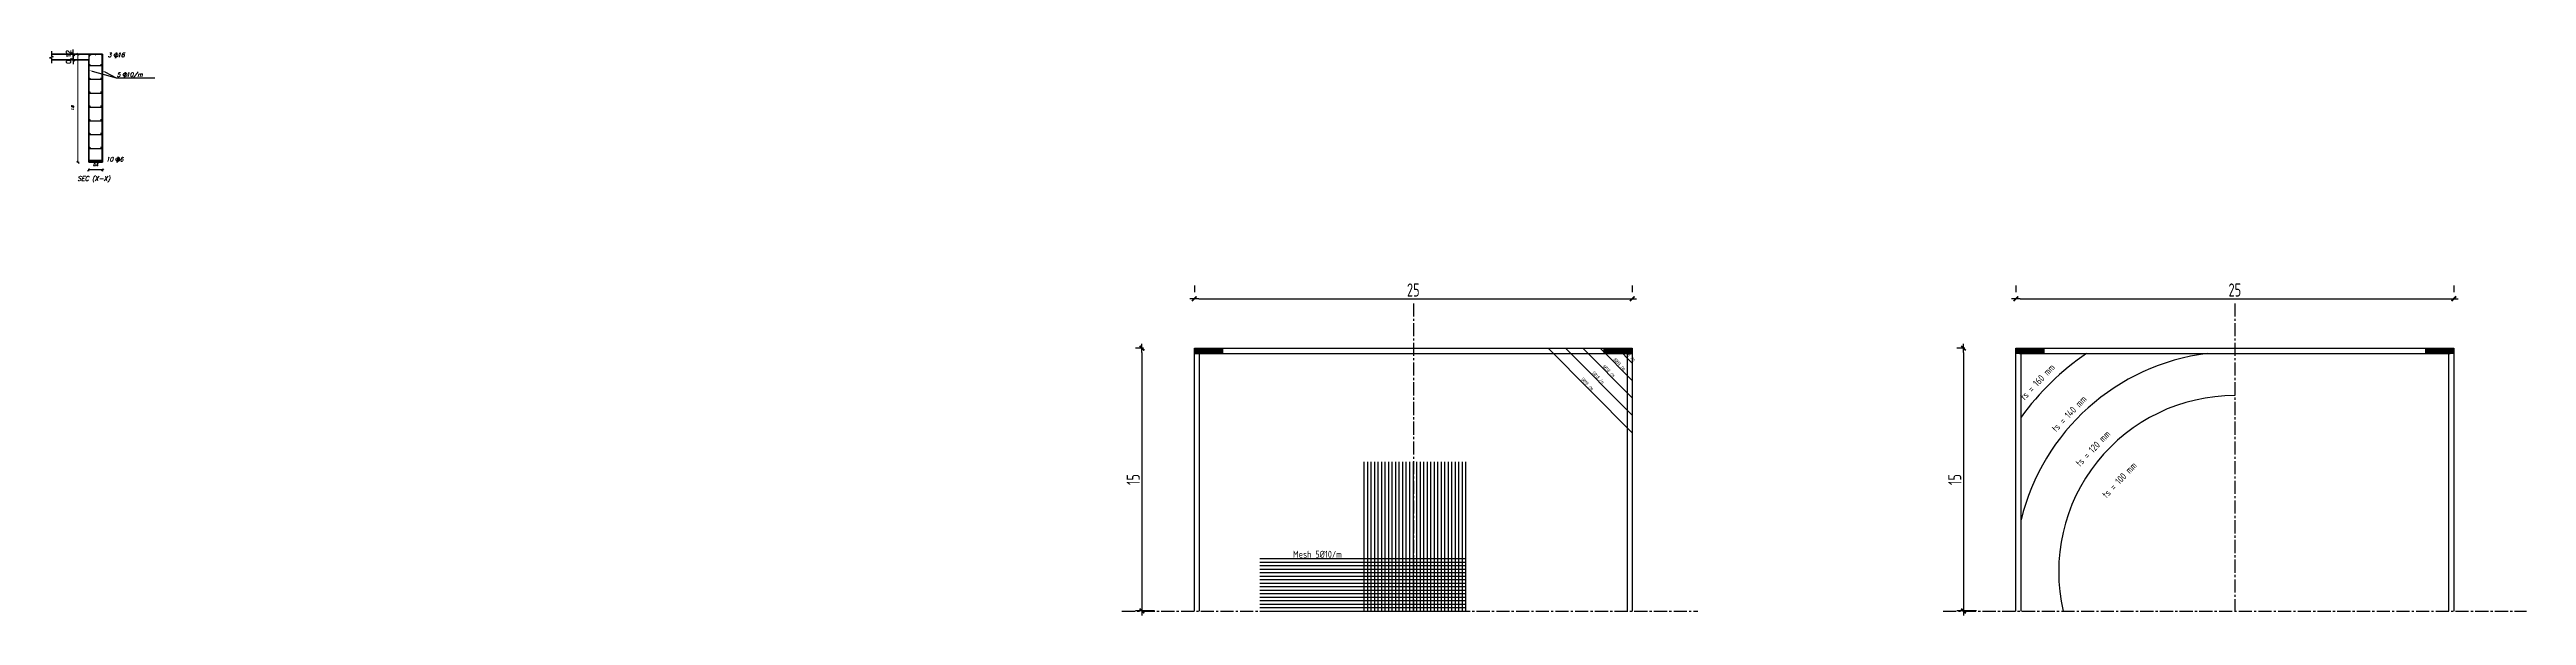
# Model space of a CAD drawing. Header units: metres. Extents: x 202848 to 204724, y 1924431 to 1925550.
# Drawn here: x 203997.9 to 204139.3, y 1924756.4 to 1924788.7 of the extents above; entities that cross this region are included whole.
import ezdxf
from ezdxf import colors
from ezdxf.entities.mleader import LeaderData, LeaderLine
from ezdxf.math import Vec2, Vec3

# ---------------------------------------------------------------- set-up
doc = ezdxf.new("R2010")
doc.units = ezdxf.units.M
doc.header["$MEASUREMENT"] = 0
doc.linetypes.add('CENTER2', pattern=[1.125, 0.75, -0.125, 0.125, -0.125])
for name, color, linetype, lineweight in [('AXES-C', 3, 'Continuous', 9), ('Axis', 1, 'CENTER2', 5), ('Dim', 8, 'Continuous', 15), ('rft', 5, 'Continuous', 40)]:
    doc.layers.add(name, color=color, linetype=linetype, lineweight=lineweight)
for name, color, linetype in [('COLUMN', 7, 'Continuous'), ('Columns', 2, 'Continuous'), ('conc', 80, 'Continuous'), ('SEC', 170, 'Continuous'), ('STIRR', 8, 'Continuous'), ('text2', 161, 'Continuous')]:
    doc.layers.add(name, color=color, linetype=linetype)
doc.styles.add('DM', font='romanc.shx')
doc.styles.add('ITALICC', font='ITALICC.SHX')
doc.styles.add('ITALICT', font='ITALICC.SHX')
doc.styles.get("Standard").update_dxf_attribs({"font": 'arial.ttf'})
doc.styles.add('YQ_DIM', font='SUPEROS.SHX', dxfattribs={"width": 0.8, "bigfont": 'HZDX.SHX'})
doc.dimstyles.new('yqm0_250', dxfattribs={"dimscale": 0.25, "dimtxt": 3, "dimasz": 1, "dimexe": 1.5, "dimexo": 3, "dimgap": 0.5, "dimtad": 1, "dimdec": 3, "dimdsep": 46, "dimtxsty": 'YQ_DIM', "dimblk": 'YQTICK', "dimcen": 0, "dimclrd": 256, "dimclre": 256, "dimclrt": 7, "dimadec": 1, "dimazin": 2, "dimtfac": 1, "dimtdec": 4, "dimtix": 1, "dimtmove": 2, "dimatfit": 2, "dimfxl": 1, "dimtolj": 1, "dimtzin": 0, "dimarcsym": 0})

# ---------------------------------------------------------------- blocks, each defined once
blk = doc.blocks.new('TK')
for p, q in [((1.4, 0), (-1.4, 0)), ((-0.7, -0.7), (0.7, 0.7)), ((0, 1.4), (0, -1.4))]:
    blk.add_line(p, q)
blk = doc.blocks.new('T1')
at = {"color": 3}
for p, q in [((-49, -49), (49, 49)), ((0, -49), (0, 49))]:
    blk.add_line(p, q, dxfattribs=at)
blk = doc.blocks.new('YQTICK')
blk.add_line((-1, 0), (1, 0))
at = {"const_width": 0.4}
blk.add_lwpolyline([(0.53, 0.53), (-0.53, -0.53)], dxfattribs=at)
blk = doc.blocks.new('*D770')
at = {"lineweight": -2, "transparency": 16777216}
for p, q in [((204063.26, 1924775.26), (204063.26, 1924774.89)), ((204088.26, 1924775.26), (204088.26, 1924774.89)), ((204063.51, 1924774.51), (204088.01, 1924774.51))]:
    blk.add_line(p, q, dxfattribs=at)
at = {"layer": 'Defpoints', "color": 0, "lineweight": -2, "transparency": 16777216}
for p in [(204063.26, 1924774.51), (204088.26, 1924774.51), (204088.26, 1924774.51)]:
    blk.add_point(p, dxfattribs=at)
at = {"lineweight": -2, "transparency": 16777216, "xscale": 0.25, "yscale": 0.25, "zscale": 0.25, "rotation": 180}
blk.add_blockref('YQTICK', (204063.26, 1924774.51), dxfattribs=at)
at = {"lineweight": -2, "transparency": 16777216, "xscale": 0.25, "yscale": 0.25, "zscale": 0.25}
blk.add_blockref('YQTICK', (204088.26, 1924774.51), dxfattribs=at)
at = {"color": 7, "lineweight": -2, "transparency": 16777216, "insert": (204075.76, 1924775.01), "char_height": 0.75, "attachment_point": 5, "style": 'YQ_DIM'}
blk.add_mtext('\\A1;25', dxfattribs=at)
blk = doc.blocks.new('*D771')
at = {"lineweight": -2, "transparency": 16777216}
for p, q in [((204060.35, 1924771.69), (204059.9, 1924771.69)), ((204060.27, 1924771.44), (204060.27, 1924756.94)), ((204060.99, 1924756.69), (204059.9, 1924756.69))]:
    blk.add_line(p, q, dxfattribs=at)
at = {"layer": 'Defpoints', "color": 0, "lineweight": -2, "transparency": 16777216}
for p in [(204061.1, 1924771.69), (204060.27, 1924756.69), (204061.74, 1924756.69)]:
    blk.add_point(p, dxfattribs=at)
at = {"lineweight": -2, "transparency": 16777216, "xscale": 0.25, "yscale": 0.25, "zscale": 0.25}
for p, rotation in [((204060.27, 1924771.69), 90), ((204060.27, 1924756.69), 270)]:
    blk.add_blockref('YQTICK', p, dxfattribs=dict(at, rotation=rotation))
at = {"color": 7, "lineweight": -2, "transparency": 16777216, "insert": (204059.77, 1924764.19), "char_height": 0.75, "attachment_point": 5, "rotation": 90, "style": 'YQ_DIM'}
blk.add_mtext('\\A1;15', dxfattribs=at)
blk = doc.blocks.new('*D772')
at = {"lineweight": -2, "transparency": 16777216}
for p, q in [((204110.16, 1924775.26), (204110.16, 1924774.89)), ((204135.16, 1924775.26), (204135.16, 1924774.89)), ((204110.41, 1924774.51), (204134.91, 1924774.51))]:
    blk.add_line(p, q, dxfattribs=at)
at = {"layer": 'Defpoints', "color": 0, "lineweight": -2, "transparency": 16777216}
for p in [(204110.16, 1924774.51), (204135.16, 1924774.51), (204135.16, 1924774.51)]:
    blk.add_point(p, dxfattribs=at)
at = {"lineweight": -2, "transparency": 16777216, "xscale": 0.25, "yscale": 0.25, "zscale": 0.25, "rotation": 180}
blk.add_blockref('YQTICK', (204110.16, 1924774.51), dxfattribs=at)
at = {"lineweight": -2, "transparency": 16777216, "xscale": 0.25, "yscale": 0.25, "zscale": 0.25}
blk.add_blockref('YQTICK', (204135.16, 1924774.51), dxfattribs=at)
at = {"color": 7, "lineweight": -2, "transparency": 16777216, "insert": (204122.66, 1924775.01), "char_height": 0.75, "attachment_point": 5, "style": 'YQ_DIM'}
blk.add_mtext('\\A1;25', dxfattribs=at)
blk = doc.blocks.new('*D773')
at = {"lineweight": -2, "transparency": 16777216}
for p, q in [((204107.24, 1924771.69), (204106.79, 1924771.69)), ((204107.17, 1924771.44), (204107.17, 1924756.94)), ((204107.91, 1924756.69), (204106.79, 1924756.69))]:
    blk.add_line(p, q, dxfattribs=at)
at = {"layer": 'Defpoints', "color": 0, "lineweight": -2, "transparency": 16777216}
for p in [(204107.99, 1924771.69), (204107.17, 1924756.69), (204108.66, 1924756.69)]:
    blk.add_point(p, dxfattribs=at)
at = {"lineweight": -2, "transparency": 16777216, "xscale": 0.25, "yscale": 0.25, "zscale": 0.25}
for p, rotation in [((204107.17, 1924771.69), 90), ((204107.17, 1924756.69), 270)]:
    blk.add_blockref('YQTICK', p, dxfattribs=dict(at, rotation=rotation))
at = {"color": 7, "lineweight": -2, "transparency": 16777216, "insert": (204106.67, 1924764.19), "char_height": 0.75, "attachment_point": 5, "rotation": 90, "style": 'YQ_DIM'}
blk.add_mtext('\\A1;15', dxfattribs=at)

msp = doc.modelspace()

# ---------------------------------------------------------------- hatches: boundary and pattern name
at = {"layer": 'Columns', "transparency": 33554687}
h = msp.add_hatch(dxfattribs=at)
h.set_pattern_fill('ANSI31', color=256, scale=0.4, angle=90)
h.set_pattern_definition([(135, (498.87477, -115.20779), (-0.0353553390593, -0.0353553390593), [])])
h.paths.add_polyline_path([(204063.2617, 1924771.6857), (204063.2617, 1924771.3857), (204064.8617, 1924771.3857), (204064.8617, 1924771.6857)])
h = msp.add_hatch(dxfattribs=at)
h.set_pattern_fill('ANSI31', color=256, scale=0.4, angle=90)
h.set_pattern_definition([(135, (498.67477, -115.20779), (-0.0353553390593, -0.0353553390593), [])])
h.paths.add_polyline_path([(204086.6617, 1924771.6857), (204086.6617, 1924771.3857), (204088.2617, 1924771.3857), (204088.2617, 1924771.6857)])
h = msp.add_hatch(dxfattribs=at)
h.set_pattern_fill('ANSI31', color=256, scale=0.4, angle=90)
h.set_pattern_definition([(135, (545.770963, -115.20779), (-0.0353553390593, -0.0353553390593), [])])
h.paths.add_polyline_path([(204110.1579, 1924771.6857), (204110.1579, 1924771.3857), (204111.7579, 1924771.3857), (204111.7579, 1924771.6857)])
h = msp.add_hatch(dxfattribs=at)
h.set_pattern_fill('ANSI31', color=256, scale=0.4, angle=90)
h.set_pattern_definition([(135, (545.570963, -115.20779), (-0.0353553390593, -0.0353553390593), [])])
h.paths.add_polyline_path([(204133.5579, 1924771.6857), (204133.5579, 1924771.3857), (204135.1579, 1924771.3857), (204135.1579, 1924771.6857)])

# ---------------------------------------------------------------- linework, layer by layer
at = {"lineweight": -2}
for p, q in [((204063.2617, 1924771.6857), (204088.2617, 1924771.6857)), ((204063.2617, 1924756.6857), (204063.2617, 1924771.6857)), ((204063.2617, 1924771.3857), (204088.2617, 1924771.3857)), ((204063.5617, 1924756.6857), (204063.5617, 1924771.6857)), ((204083.4681, 1924771.6857), (204088.2617, 1924766.8669)), ((204084.4554, 1924771.6857), (204088.2617, 1924767.8594)), ((204085.4428, 1924771.6857), (204088.2617, 1924768.852)), ((204086.4302, 1924771.6857), (204088.2617, 1924769.8445)), ((204087.4175, 1924771.6857), (204088.2617, 1924770.8371)), ((204087.4175, 1924771.6857), (204088.2617, 1924770.8371)), ((204087.9617, 1924771.6857), (204087.9617, 1924756.6857)), ((204088.2617, 1924771.6857), (204088.2617, 1924756.6857)), ((204110.1579, 1924756.6857), (204110.1579, 1924771.6857)), ((204110.1579, 1924771.6857), (204135.1579, 1924771.6857)), ((204110.3579, 1924771.3857), (204134.9579, 1924771.3857)), ((204110.4579, 1924756.6857), (204110.4579, 1924771.3857)), ((204134.8579, 1924771.3857), (204134.8579, 1924756.6857)), ((204135.1579, 1924771.6857), (204135.1579, 1924756.6857)), ((204072.9617, 1924756.6857), (204072.9617, 1924765.2114)), ((204073.1617, 1924756.6857), (204073.1617, 1924765.2114)), ((204073.3617, 1924756.6857), (204073.3617, 1924765.2114)), ((204073.5617, 1924756.6857), (204073.5617, 1924765.2114)), ((204073.7617, 1924756.6857), (204073.7617, 1924765.2114)), ((204073.9617, 1924756.6857), (204073.9617, 1924765.2114)), ((204074.1617, 1924756.6857), (204074.1617, 1924765.2114)), ((204074.3617, 1924756.6857), (204074.3617, 1924765.2114)), ((204074.5617, 1924756.6857), (204074.5617, 1924765.2114)), ((204074.7617, 1924756.6857), (204074.7617, 1924765.2114)), ((204074.9617, 1924756.6857), (204074.9617, 1924765.2114)), ((204075.1617, 1924756.6857), (204075.1617, 1924765.2114)), ((204075.3617, 1924756.6857), (204075.3617, 1924765.2114)), ((204075.5617, 1924756.6857), (204075.5617, 1924765.2114)), ((204075.7617, 1924756.6857), (204075.7617, 1924765.2114)), ((204075.9617, 1924756.6857), (204075.9617, 1924765.2114)), ((204076.1617, 1924756.6857), (204076.1617, 1924765.2114)), ((204076.3617, 1924756.6857), (204076.3617, 1924765.2114)), ((204076.5617, 1924756.6857), (204076.5617, 1924765.2114)), ((204076.7617, 1924756.6857), (204076.7617, 1924765.2114)), ((204076.9617, 1924756.6857), (204076.9617, 1924765.2114)), ((204077.1617, 1924756.6857), (204077.1617, 1924765.2114)), ((204077.3617, 1924756.6857), (204077.3617, 1924765.2114)), ((204077.5617, 1924756.6857), (204077.5617, 1924765.2114)), ((204077.7617, 1924756.6857), (204077.7617, 1924765.2114)), ((204077.9617, 1924756.6857), (204077.9617, 1924765.2114)), ((204078.1617, 1924756.6857), (204078.1617, 1924765.2114)), ((204078.3617, 1924756.6857), (204078.3617, 1924765.2114)), ((204078.5617, 1924756.6857), (204078.5617, 1924765.2114)), ((204078.7617, 1924756.6857), (204078.7617, 1924765.2114)), ((204067.0023, 1924759.6857), (204078.7617, 1924759.6857)), ((204067.0023, 1924759.4857), (204078.7617, 1924759.4857)), ((204067.0023, 1924759.2857), (204078.7617, 1924759.2857)), ((204067.0023, 1924759.0857), (204078.7617, 1924759.0857)), ((204067.0023, 1924758.8857), (204078.7617, 1924758.8857)), ((204067.0023, 1924758.6857), (204078.7617, 1924758.6857)), ((204067.0023, 1924758.4857), (204078.7617, 1924758.4857)), ((204067.0023, 1924758.2857), (204078.7617, 1924758.2857)), ((204067.0023, 1924758.0857), (204078.7617, 1924758.0857)), ((204067.0023, 1924757.8857), (204078.7617, 1924757.8857)), ((204067.0023, 1924757.6857), (204078.7617, 1924757.6857)), ((204067.0023, 1924757.4857), (204078.7617, 1924757.4857)), ((204067.0023, 1924757.2857), (204078.7617, 1924757.2857)), ((204067.0023, 1924757.0857), (204078.7617, 1924757.0857)), ((204067.0023, 1924756.8857), (204078.7617, 1924756.8857)), ((204067.0023, 1924756.6857), (204078.7617, 1924756.6857))]:
    msp.add_line(p, q, dxfattribs=at)
for radius, start, end in [(15.0541, 124.178731, 144.136237), (12.5541, 97.236593, 166.360043), (10.0541, 90, 192.907973)]:
    msp.add_arc((204122.6579, 1924758.9316), radius, start, end, dxfattribs=at)
at = {"layer": 'AXES-C'}
msp.add_line((203999.5224, 1924788.4674), (203999.5224, 1924782.3012), dxfattribs=at)
at = {"layer": 'Axis', "lineweight": -2}
for p, q in [((204075.7617, 1924774.2463), (204075.7617, 1924756.6857)), ((204122.6579, 1924774.2463), (204122.6579, 1924756.6857)), ((204059.125, 1924756.6857), (204091.9984, 1924756.6857)), ((204106.0073, 1924756.6857), (204139.3085, 1924756.6857))]:
    msp.add_line(p, q, dxfattribs=at)
at = {"layer": 'COLUMN', "lineweight": 30}
for p, q in [((204000.1948, 1924787.8123), (204000.8748, 1924787.8123)), ((204000.2042, 1924787.8656), (204000.2477, 1924787.8654)), ((204000.8659, 1924787.8683), (204000.8224, 1924787.8683)), ((204000.1948, 1924787.032), (204000.8748, 1924787.032)), ((204000.1948, 1924786.2399), (204000.8748, 1924786.2399)), ((204000.2042, 1924787.0853), (204000.2477, 1924787.0851)), ((204000.2042, 1924786.2932), (204000.2477, 1924786.293)), ((204000.8659, 1924787.0881), (204000.8224, 1924787.0881)), ((204000.8659, 1924786.296), (204000.8224, 1924786.296)), ((204000.1948, 1924785.4464), (204000.8748, 1924785.4464)), ((204000.1948, 1924784.6672), (204000.8748, 1924784.6672)), ((204000.2042, 1924785.4997), (204000.2477, 1924785.4995)), ((204000.2042, 1924784.7206), (204000.2477, 1924784.7204)), ((204000.8659, 1924785.5024), (204000.8224, 1924785.5024)), ((204000.8659, 1924784.7233), (204000.8224, 1924784.7233)), ((204000.1948, 1924783.8785), (204000.8748, 1924783.8785)), ((204000.2042, 1924783.9318), (204000.2477, 1924783.9316)), ((204000.8659, 1924783.9346), (204000.8224, 1924783.9346)), ((204000.1946, 1924783.0915), (204000.8746, 1924783.0915)), ((204000.204, 1924783.1449), (204000.2476, 1924783.1447)), ((204000.8657, 1924783.1476), (204000.8222, 1924783.1476))]:
    msp.add_line(p, q, dxfattribs=at)
for centre in [(204000.1949, 1924787.8397), (204000.1949, 1924787.0595), (204000.1949, 1924786.2674), (204000.1949, 1924785.4738), (204000.1949, 1924784.6947), (204000.1949, 1924783.906), (204000.1948, 1924783.119)]:
    msp.add_arc(centre, 0.0275, 70.248548, 269.735303, dxfattribs=at)
at = {"layer": 'Columns'}
for points in [[(204063.2617, 1924771.6857), (204064.8617, 1924771.6857), (204064.8617, 1924771.3857), (204063.2617, 1924771.3857)], [(204086.6617, 1924771.6857), (204088.2617, 1924771.6857), (204088.2617, 1924771.3857), (204086.6617, 1924771.3857)], [(204110.1579, 1924771.6857), (204111.7579, 1924771.6857), (204111.7579, 1924771.3857), (204110.1579, 1924771.3857)], [(204133.5579, 1924771.6857), (204135.1579, 1924771.6857), (204135.1579, 1924771.3857), (204133.5579, 1924771.3857)]]:
    msp.add_lwpolyline(points, close=True, dxfattribs=at)
at = {"layer": 'conc', "color": 53}
for p, q in [((203999.247, 1924788.5999), (203999.247, 1924788.7312)), ((203999.247, 1924788.4687), (203999.247, 1924788.1537)), ((203999.247, 1924788.0224), (203999.247, 1924787.8912))]:
    msp.add_line(p, q, dxfattribs=at)
at = {"layer": 'conc', "lineweight": 30}
for p, q in [((204000.1671, 1924788.3993), (204000.2132, 1924788.3635)), ((204000.2034, 1924788.4424), (204000.2429, 1924788.3983))]:
    msp.add_line(p, q, dxfattribs=at)
at = {"layer": 'conc'}
for p, q in [((204000.1395, 1924781.8587), (204000.1382, 1924781.8587)), ((204000.9283, 1924781.8587), (204000.1408, 1924781.8587)), ((204000.9296, 1924781.8587), (204000.9309, 1924781.8587))]:
    msp.add_line(p, q, dxfattribs=at)
at = {"layer": 'conc', "lineweight": 30}
for centre in [(204000.8736, 1924787.8408), (204000.8736, 1924787.0606), (204000.8736, 1924786.2685), (204000.8736, 1924785.4749), (204000.8736, 1924784.6958), (204000.8736, 1924783.9071), (204000.8734, 1924783.1201)]:
    msp.add_arc(centre, 0.0286, 272.434231, 105.628854, dxfattribs=at)
at = {"layer": 'Dim'}
for p, q in [((204001.7055, 1924788.5658), (204001.6476, 1924788.2476)), ((204001.7518, 1924788.5658), (204001.6881, 1924788.2418)), ((204002.2206, 1924787.4491), (204002.1627, 1924787.1309)), ((204002.2669, 1924787.4491), (204002.2032, 1924787.1251)), ((204001.8019, 1924782.6099), (204001.744, 1924782.2916)), ((204001.8482, 1924782.6099), (204001.7845, 1924782.2858))]:
    msp.add_line(p, q, dxfattribs=at)
at = {"layer": 'rft', "lineweight": 30}
for p, q in [((204000.9021, 1924788.4424), (204000.1671, 1924788.4424)), ((204000.1671, 1924782.3262), (204000.1671, 1924788.4424)), ((204000.9021, 1924782.3262), (204000.9021, 1924788.4424)), ((204000.1671, 1924782.3262), (204000.9021, 1924782.3262))]:
    msp.add_line(p, q, dxfattribs=at)
at = {"layer": 'rft'}
for p, q in [((204000.1653, 1924782.396), (204000.9003, 1924782.396)), ((204000.1653, 1924782.3794), (204000.9003, 1924782.3794))]:
    msp.add_line(p, q, dxfattribs=at)
at = {"layer": 'rft', "const_width": 0.0262}
for points in [[(204000.1802, 1924788.4147, 1), (204000.2064, 1924788.4147, 1)], [(204000.1802, 1924787.8384, 1), (204000.2064, 1924787.8384, 1)], [(204000.5135, 1924788.4156, 1), (204000.5397, 1924788.4156, 1)], [(204000.8625, 1924788.4156, 1), (204000.8887, 1924788.4156, 1)], [(204000.8625, 1924787.8393, 1), (204000.8887, 1924787.8393, 1)], [(204000.1802, 1924787.0581, 1), (204000.2064, 1924787.0581, 1)], [(204000.1802, 1924786.2675, 1), (204000.2064, 1924786.2675, 1)], [(204000.8625, 1924787.059, 1), (204000.8887, 1924787.059, 1)], [(204000.8625, 1924786.2684, 1), (204000.8887, 1924786.2684, 1)], [(204000.1802, 1924785.4725, 1), (204000.2064, 1924785.4725, 1)], [(204000.1802, 1924784.6936, 1), (204000.2064, 1924784.6936, 1)], [(204000.8625, 1924785.4735, 1), (204000.8887, 1924785.4735, 1)], [(204000.8625, 1924784.6945, 1), (204000.8887, 1924784.6945, 1)], [(204000.1802, 1924783.9069, 1), (204000.2064, 1924783.9069, 1)], [(204000.8625, 1924783.9078, 1), (204000.8887, 1924783.9078, 1)], [(204000.1802, 1924783.1199, 1), (204000.2064, 1924783.1199, 1)], [(204000.1813, 1924782.4227, 1), (204000.2075, 1924782.4227, 1)], [(204000.1813, 1924782.353, 1), (204000.2075, 1924782.353, 1)], [(204000.3515, 1924782.4227, 1), (204000.3778, 1924782.4227, 1)], [(204000.3515, 1924782.353, 1), (204000.3778, 1924782.353, 1)], [(204000.5218, 1924782.4227, 1), (204000.548, 1924782.4227, 1)], [(204000.5218, 1924782.353, 1), (204000.548, 1924782.353, 1)], [(204000.692, 1924782.4227, 1), (204000.7183, 1924782.4227, 1)], [(204000.692, 1924782.353, 1), (204000.7183, 1924782.353, 1)], [(204000.8611, 1924783.1209, 1), (204000.8874, 1924783.1209, 1)], [(204000.8625, 1924782.4227, 1), (204000.8887, 1924782.4227, 1)], [(204000.8625, 1924782.353, 1), (204000.8887, 1924782.353, 1)]]:
    msp.add_lwpolyline(points, format="xyb", close=True, dxfattribs=at)
at = {"layer": 'SEC'}
for p, q in [((203998.1147, 1924788.3169), (203997.9042, 1924788.2574)), ((203997.9042, 1924788.2574), (203998.0096, 1924788.2437)), ((203998.0096, 1924788.6301), (203998.0096, 1924788.3673)), ((203998.0096, 1924788.3673), (203998.1147, 1924788.3169)), ((203998.0096, 1924788.2437), (203998.0096, 1924787.9535))]:
    msp.add_line(p, q, dxfattribs=at)
at = {"layer": 'SEC', "lineweight": 35}
for p, q in [((204000.9283, 1924788.4687), (203998.009, 1924788.4687)), ((204000.1408, 1924788.1537), (203998.009, 1924788.1537)), ((204000.1408, 1924782.2999), (204000.1408, 1924788.1537)), ((204000.9283, 1924782.2999), (204000.9283, 1924788.4687)), ((204000.1408, 1924782.2999), (204000.9283, 1924782.2999))]:
    msp.add_line(p, q, dxfattribs=at)
at = {"layer": 'STIRR', "lineweight": -2}
for centre in [(204001.7053, 1924788.4067), (204002.2203, 1924787.29), (204001.8016, 1924782.4507)]:
    msp.add_circle(centre, 0.1033, dxfattribs=at)

# ---------------------------------------------------------------- block references
at = {"layer": 'AXES-C', "xscale": 0.001312500000040018, "yscale": 0.001312500000040018, "zscale": 0.001312500000040018}
for p, rotation in [((203999.5224, 1924788.4687), 90), ((203999.5224, 1924782.2999), 270)]:
    msp.add_blockref('T1', p, dxfattribs=dict(at, rotation=rotation))
at = {"layer": 'conc', "color": 53, "xscale": 0.1312500000001364, "yscale": 0.1312500000001364, "zscale": 0.1312500000001364}
for p, rotation in [((203999.247, 1924788.4687), 270), ((203999.247, 1924788.1537), 90)]:
    msp.add_blockref('TK', p, dxfattribs=dict(at, rotation=rotation))
at = {"layer": 'conc', "xscale": 0.00131249999958527, "yscale": 0.00131249999958527, "zscale": 0.00131249999958527}
msp.add_blockref('T1', (204000.1408, 1924781.8587), dxfattribs=at)
at = {"layer": 'conc', "xscale": 0.00131249999958527, "yscale": 0.00131249999958527, "zscale": 0.00131249999958527, "rotation": 180}
msp.add_blockref('T1', (204000.9283, 1924781.8587), dxfattribs=at)

# ---------------------------------------------------------------- texts
at = {"lineweight": -2, "attachment_point": 1, "style": 'YQ_DIM'}
for s, width, gutter_width, heights, insert, char_height, rotation in [('6%%C18 /m', 1.164804, 1, [0.9408], (204086.7037, 1924770.778), 0.2, 313.070126), ('8%%C18 /m', 1.164804, 1, [0.9408], (204087.3028, 1924771.1683), 0.2, 313.070126), ('9%%C18 /m', 1.164804, 1, [0.9408], (204087.8715, 1924771.6857), 0.2, 313.070126), ('5%%C18 /m', 1.164804, 1, [0.9408], (204085.4679, 1924770.0351), 0.2, 313.070126), ('5%%C18 /m', 1.164804, 1, [0.9408], (204086.092, 1924770.4003), 0.2, 313.070126), ('ts = 160 mm', 3.255691, 2, [1.31], (204110.3579, 1924768.9638), 0.4, 46.435662), ('ts = 140 mm', 3.255691, 2, [1.31], (204112.1645, 1924767.1473), 0.4, 46.435662), ('ts = 120 mm', 3.255691, 2, [1.31], (204113.5336, 1924765.1738), 0.4, 46.435662), ('ts = 100 mm', 3.255691, 2, [1.31], (204115.0459, 1924763.3765), 0.4, 46.435662)]:
    msp.add_mtext_dynamic_manual_height_columns(s, width=width, gutter_width=gutter_width, heights=heights, dxfattribs=dict(at, insert=insert, char_height=char_height, rotation=rotation))
at = {"lineweight": -2, "insert": (204068.8862, 1924760.1259), "char_height": 0.4, "attachment_point": 1, "style": 'YQ_DIM'}
msp.add_mtext_dynamic_manual_height_columns('Mesh 5%%C10/m', width=2.999324, gutter_width=1, heights=[1.4177], dxfattribs=at)
at = {"layer": 'AXES-C', "insert": (203999.2206, 1924785.3843), "char_height": 0.13125, "attachment_point": 5, "rotation": 90, "style": 'ITALICT'}
msp.add_mtext('\\A1;1.8', dxfattribs=at)
at = {"layer": 'conc', "color": 3, "insert": (203998.9845, 1924788.3112), "char_height": 0.2625, "attachment_point": 5, "rotation": 90, "style": 'DM'}
msp.add_mtext('\\A1;0.12', dxfattribs=at)
at = {"layer": 'conc', "insert": (204000.5346, 1924782.1605), "char_height": 0.13125, "attachment_point": 5, "style": 'ITALICT'}
msp.add_mtext('\\A1;0.6', dxfattribs=at)
at = {"layer": 'Dim'}
for s, height, style, p in [('3  16', 0.24, 'ITALICT', (204001.2242, 1924788.3046)), ('3  16', 0.24782, 'ITALICC', (204001.2242, 1924788.3046)), ('5  10/m', 0.24, 'ITALICT', (204001.7421, 1924787.1831)), ('10 16', 0.24, 'ITALICT', (204001.1284, 1924782.3487)), ('SEC (X-X)', 0.25733, 'ITALICC', (203999.4901, 1924781.2433))]:
    msp.add_text(s, height=height, dxfattribs=dict(at, style=style)).set_placement(p)

# ---------------------------------------------------------------- dimensions: what is measured, and where the dimension line sits
at = {"lineweight": -2}
for base, p1, p2, picture, middle in [((204088.2617, 1924774.5144), (204063.2617, 1924774.5144), (204088.2617, 1924774.5144), '*D770', (204075.7617, 1924775.0144)), ((204135.1579, 1924774.5144), (204110.1579, 1924774.5144), (204135.1579, 1924774.5144), '*D772', (204122.6579, 1924775.0144))]:
    dim = msp.add_linear_dim(base=base, p1=p1, p2=p2, dimstyle='yqm0_250', dxfattribs=at)
    dim.commit()
    dim.dimension.update_dxf_attribs({"geometry": picture, "text_midpoint": middle})
for base, p1, p2, picture, middle in [((204060.2726, 1924756.6857), (204061.0965, 1924771.6857), (204061.7421, 1924756.6857), '*D771', (204059.7726, 1924764.1857)), ((204107.1688, 1924756.6857), (204107.9927, 1924771.6857), (204108.6585, 1924756.6857), '*D773', (204106.6688, 1924764.1857))]:
    dim = msp.add_linear_dim(base=base, p1=p1, p2=p2, angle=90, dimstyle='yqm0_250', dxfattribs=at)
    dim.commit()
    dim.dimension.update_dxf_attribs({"geometry": picture, "text_midpoint": middle})

# ---------------------------------------------------------------- leaders
at = {"layer": 'text2', "lineweight": -2}
ml = msp.add_multileader_mtext('Standard', dxfattribs=at)
ml.set_content('', color=256)
ml.set_leader_properties()
ml.build(insert=Vec2(0, 0))
ml.multileader.update_dxf_attribs({"dogleg_length": 0.36, "arrow_head_size": 0.18})
ctx = ml.context
ctx.base_point, ctx.char_height, ctx.arrow_head_size, ctx.landing_gap_size, ctx.plane_origin = Vec3(204003.9234, 1924787.11), 0.18, 0.18, 0.09, Vec3(204000.1671, 1924787.5448)
notes = []
notes.append((ctx, [(0, (1, 1, 0), (204001.7081, 1924787.11), (1, 0), 2.2154, [(0, [(204000.1671, 1924787.5448)], 0, [])])]))
ctx.mtext.insert, ctx.mtext.flow_direction = Vec3(204004.0134, 1924787.2), 5
ml = msp.add_multileader_mtext('Standard', dxfattribs=at)
ml.set_content('', color=256)
ml.set_leader_properties()
ml.build(insert=Vec2(0, 0))
ml.multileader.update_dxf_attribs({"dogleg_length": 0.36, "arrow_head_size": 0.18})
ctx = ml.context
ctx.base_point, ctx.char_height, ctx.arrow_head_size, ctx.landing_gap_size, ctx.plane_origin = Vec3(204002.0681, 1924787.11), 0.18, 0.18, 0.09, Vec3(204000.9021, 1924787.5448)
notes.append((ctx, [(0, (1, 1, 0), (204001.7081, 1924787.11), (1, 0), 0.36, [(0, [(204000.9021, 1924787.5448)], 0, [])])]))
ctx.mtext.insert, ctx.mtext.flow_direction = Vec3(204002.1581, 1924787.2), 5
for ctx, leaders in notes:
    for number, flags, end, landing, length, lines in leaders:
        leader = LeaderData()
        leader.index, (leader.has_last_leader_line, leader.has_dogleg_vector, leader.attachment_direction) = number, flags
        leader.last_leader_point, leader.dogleg_vector, leader.dogleg_length = Vec3(end), Vec3(landing), length
        for number, points, colour, breaks in lines:
            line = LeaderLine()
            line.index, line.vertices, line.color, line.breaks = number, Vec3.list(points), colors.encode_raw_color(colour), breaks
            leader.lines.append(line)
        ctx.leaders.append(leader)

doc.saveas('drawing.dxf')
